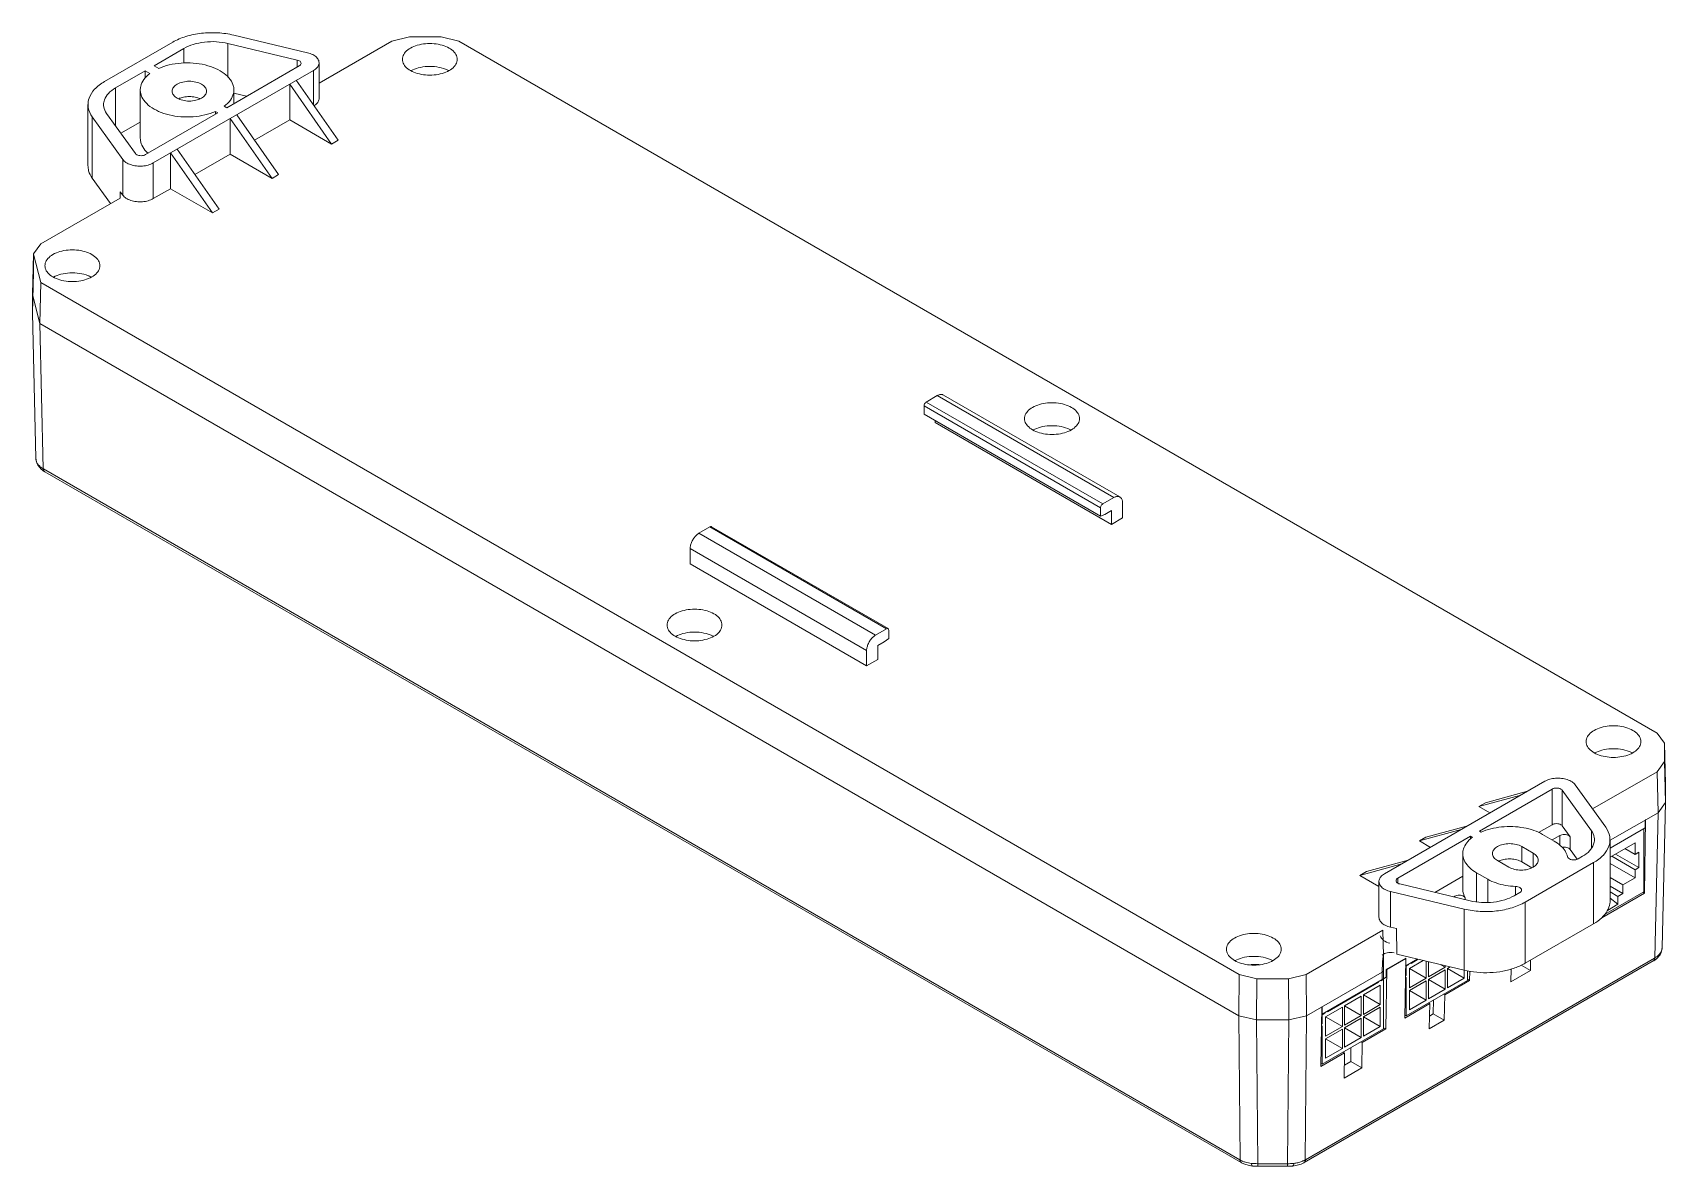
# Model space of a CAD drawing. Header units: millimetres. Extents: x -297 to 694, y -237 to 210.
# Drawn here: x 405.5 to 667.2, y -237.4 to -55.8 of the extents above; entities that cross this region are included whole.
import ezdxf

# ---------------------------------------------------------------- set-up
doc = ezdxf.new("R2010")
doc.units = ezdxf.units.MM
doc.layers.get('0').update_dxf_attribs({"lineweight": 20})

msp = doc.modelspace()

# ---------------------------------------------------------------- linework, layer by layer
at = {"linetype": 'Continuous'}
for p, q in [((427.96, -57.3), (417.02, -63.61)), ((436.81, -62.9), (436.81, -57.5)), ((436.81, -57.5), (447.92, -60.16)), ((449.56, -58.99), (437.77, -56.17)), ((451.42, -63.87), (463.1, -57.13)), ((463.1, -57.13), (465.92, -56.45)), ((465.92, -56.45), (470.98, -56.45)), ((470.98, -56.45), (473.81, -57.13)), ((473.81, -57.13), (665.84, -168)), ((424.97, -61.07), (429.73, -58.32)), ((429.73, -60.65), (429.73, -58.32)), ((447.92, -61.29), (447.92, -60.16)), ((418.79, -64.63), (423.55, -61.88)), ((423.55, -63.08), (423.55, -61.88)), ((423.55, -61.88), (424.31, -62.32)), ((424.85, -76.65), (450.54, -61.82)), ((425.72, -61.5), (424.97, -61.07)), ((448.24, -61.1), (436.63, -67.8)), ((450.54, -61.82), (450.54, -67.37)), ((451.42, -60.59), (451.42, -66.31)), ((418.79, -70.69), (418.79, -64.63)), ((422.77, -72.7), (422.77, -64.95)), ((437.77, -67.15), (437.77, -64.95)), ((446.71, -69.74), (446.71, -64.03)), ((446.71, -64.03), (453.43, -73.62)), ((447.77, -63.41), (454.49, -73.01)), ((414.38, -67.29), (414.38, -77.09)), ((436.63, -67.8), (436.23, -67.57)), ((439.8, -65.97), (437.77, -65.49)), ((415.07, -79.07), (415.07, -69.28)), ((415.07, -69.28), (419.96, -76.09)), ((421.98, -75.13), (417.38, -68.72)), ((422.77, -70.09), (419.65, -71.89)), ((435.22, -68.62), (423.61, -75.32)), ((434.82, -68.85), (434.82, -68.39)), ((434.82, -68.39), (435.22, -68.62)), ((437.16, -75.25), (437.16, -69.54)), ((437.16, -69.54), (443.88, -79.13)), ((438.22, -68.93), (444.94, -78.52)), ((441.07, -73), (446.71, -69.74)), ((446.71, -69.74), (453.43, -73.62)), ((454.49, -73.01), (453.43, -73.62)), ((427.62, -80.77), (427.62, -75.05)), ((427.62, -75.05), (434.33, -84.64)), ((428.68, -74.44), (435.4, -84.03)), ((431.53, -78.51), (437.16, -75.25)), ((437.16, -75.25), (443.88, -79.13)), ((419.96, -76.09), (419.96, -81.8)), ((424.85, -76.65), (424.85, -82.36)), ((415.07, -79.07), (418, -83.16)), ((424.85, -82.36), (427.62, -80.77)), ((427.62, -80.77), (434.33, -84.64)), ((444.94, -78.52), (443.88, -79.13)), ((406.83, -89.61), (419.55, -82.27)), ((419.55, -82.27), (419.56, -81.25)), ((419.56, -81.25), (419.96, -81.8)), ((435.4, -84.03), (434.33, -84.64)), ((405.52, -97.75), (405.66, -91.22)), ((406.83, -89.61), (405.66, -91.22)), ((405.66, -94.17), (405.66, -91.25)), ((406.83, -95.8), (405.66, -91.25)), ((405.52, -97.75), (405.6, -94.16)), ((405.52, -100.73), (405.66, -94.17)), ((406.69, -102.36), (406.83, -95.8)), ((598.86, -206.66), (406.83, -95.8)), ((405.52, -100.73), (405.52, -97.75)), ((406.69, -102.36), (405.52, -97.75)), ((405.52, -100.73), (406.02, -123.96)), ((407.19, -125.64), (406.69, -102.36)), ((598.8, -213.28), (406.69, -102.36)), ((550.48, -113.93), (548.71, -114.95)), ((576.99, -131.28), (548.71, -114.95)), ((578.76, -130.26), (550.48, -113.93)), ((579.76, -130.16), (551.48, -113.84)), ((548.36, -115.57), (548.36, -116.89)), ((576.64, -131.9), (548.36, -115.57)), ((576.64, -133.22), (548.36, -116.89)), ((550.12, -117.91), (550.12, -118.22)), ((550.12, -118.22), (578.41, -134.55)), ((406.02, -123.96), (406.11, -124.53)), ((406.11, -124.53), (406.19, -124.76)), ((406.15, -124.54), (406.19, -124.76)), ((406.19, -124.76), (406.35, -125.08)), ((406.35, -125.08), (406.91, -125.73)), ((406.91, -125.73), (407.39, -126.07)), ((407.25, -125.67), (598.95, -236.35)), ((407.39, -126.07), (407.46, -126.11)), ((407.46, -126.11), (599.16, -236.79)), ((578.76, -130.26), (576.99, -131.28)), ((576.64, -131.9), (576.64, -133.22)), ((576.64, -133.22), (577.35, -132.96)), ((577.35, -132.96), (578.41, -132.35)), ((578.41, -132.35), (578.41, -134.55)), ((580.18, -133.53), (580.18, -131.08)), ((514.06, -134.96), (512.29, -135.98)), ((540.58, -152.31), (512.29, -135.98)), ((542.35, -151.29), (514.06, -134.96)), ((542.6, -151.26), (514.31, -134.93)), ((578.41, -134.55), (580.18, -133.53)), ((510.88, -138.43), (510.88, -140.88)), ((539.16, -154.76), (510.88, -138.43)), ((510.88, -140.88), (539.16, -157.21)), ((542.35, -151.29), (540.58, -152.31)), ((542.7, -152.82), (542.7, -151.49)), ((540.93, -153.98), (541.99, -153.37)), ((540.93, -156.19), (540.93, -153.98)), ((541.99, -153.37), (542.7, -152.82)), ((539.16, -154.76), (539.16, -157.21)), ((539.16, -157.21), (540.93, -156.19)), ((665.84, -168), (667.01, -169.6)), ((667.15, -176.13), (667.01, -169.6)), ((667.01, -169.63), (667.01, -172.55)), ((667.01, -172.55), (665.84, -174.18)), ((667.15, -179.11), (667.01, -172.55)), ((665.84, -174.18), (655.5, -180.15)), ((665.98, -180.75), (665.84, -174.18)), ((647.82, -175.72), (622.13, -190.55)), ((637.35, -183.69), (649, -176.96)), ((638.34, -179.15), (645.05, -177.31)), ((649, -182.68), (649, -176.96)), ((650.63, -177.15), (655.29, -183.64)), ((650.63, -182.86), (650.63, -177.15)), ((657.6, -183.09), (652.71, -176.28)), ((667.15, -176.1), (667.15, -176.13)), ((667.15, -176.13), (667.15, -179.11)), ((637.27, -179.76), (643.99, -177.93)), ((638.34, -179.15), (637.27, -179.76)), ((637.27, -179.76), (639.04, -180.78)), ((665.98, -180.75), (667.15, -179.11)), ((666.65, -202.34), (667.15, -179.11)), ((628.79, -184.66), (635.51, -182.83)), ((646.83, -183.93), (649, -182.68)), ((650.63, -182.86), (651.88, -184.6)), ((665.98, -180.75), (658.33, -185.16)), ((663.97, -181.91), (663.79, -193.64)), ((663.9, -183.17), (663.9, -181.95)), ((663.97, -181.91), (663.93, -181.89)), ((665.48, -204.02), (665.98, -180.75)), ((624.29, -191.23), (635.94, -184.5)), ((627.73, -185.27), (634.45, -183.44)), ((628.79, -184.66), (627.73, -185.27)), ((627.73, -185.27), (629.5, -186.3)), ((635.94, -184.5), (636.23, -184.67)), ((635.94, -184.95), (635.94, -184.5)), ((637.64, -183.85), (637.35, -183.69)), ((649.33, -185.29), (647.49, -184.23)), ((650.25, -184.41), (649.02, -185.12)), ((650.25, -184.41), (650.25, -185.95)), ((651.88, -184.6), (651.88, -186.64)), ((655.29, -186.4), (655.29, -183.64)), ((663.9, -183.17), (658.29, -186.41)), ((658.29, -185.08), (658.29, -194.87)), ((662.31, -185.56), (658.29, -187.88)), ((662.31, -187.44), (662.31, -185.56)), ((663.69, -193.42), (663.69, -183.29)), ((619.24, -190.17), (625.96, -188.34)), ((634.69, -193.01), (634.69, -187.3)), ((644.13, -186.17), (645.97, -187.23)), ((644.13, -188.62), (644.13, -186.17)), ((645.97, -187.23), (645.97, -189.48)), ((653, -188.2), (651.88, -186.64)), ((653.88, -187.73), (653.17, -188.14)), ((658.56, -187.72), (662.31, -189.89)), ((662.91, -189.54), (659.16, -187.38)), ((660.68, -186.5), (662.31, -187.44)), ((662.91, -187.09), (662.31, -187.44)), ((662.91, -189.54), (662.91, -187.09)), ((618.18, -190.79), (624.9, -188.95)), ((619.24, -190.17), (618.18, -190.79)), ((618.18, -190.79), (621.25, -192.56)), ((630.23, -193.51), (634.69, -190.94)), ((636.89, -190.36), (638.72, -191.42)), ((636.89, -195.01), (636.89, -190.36)), ((642.08, -189.48), (640.24, -188.42)), ((644.13, -188.62), (645.76, -189.56)), ((644.71, -195.07), (655.65, -188.75)), ((655.65, -198.55), (655.65, -188.75)), ((662.31, -191.19), (658.29, -188.87)), ((662.31, -189.89), (662.91, -189.54)), ((662.31, -191.19), (662.31, -189.89)), ((621.25, -191.77), (621.25, -197.49)), ((623.11, -193.37), (634.9, -196.19)), ((623.11, -193.37), (623.11, -199.09)), ((624.29, -192.05), (624.29, -191.23)), ((635.86, -194.86), (624.61, -192.17)), ((638.72, -195.1), (638.72, -191.42)), ((643.83, -193.54), (642.94, -194.05)), ((643.16, -193.92), (643.16, -192.55)), ((657.38, -197.06), (663.69, -193.42)), ((660.36, -192.32), (658.29, -191.12)), ((660.36, -193.71), (658.29, -192.51)), ((659.55, -194.17), (658.29, -193.45)), ((660.36, -192.32), (662.31, -191.19)), ((660.36, -193.71), (660.36, -192.32)), ((663.79, -193.64), (663.54, -193.5)), ((633.4, -194.13), (633.23, -194.23)), ((633.4, -194.13), (633.4, -194.27)), ((634.9, -205.99), (634.9, -196.19)), ((635.06, -194.36), (635.06, -194.67)), ((644.71, -204.86), (644.71, -195.07)), ((656.96, -197.58), (663.79, -193.64)), ((659.55, -195.42), (657.88, -196.39)), ((658.29, -194.44), (659.55, -195.42)), ((659.55, -194.17), (660.36, -193.71)), ((659.55, -194.17), (659.55, -195.42)), ((655.65, -198.55), (644.71, -204.86)), ((621.87, -199.56), (609.57, -206.66)), ((621.87, -199.56), (621.96, -203.66)), ((623.11, -199.09), (624.05, -199.31)), ((624.05, -199.31), (624.14, -203.42)), ((609.48, -236.35), (665.42, -204.05)), ((621.96, -206.13), (621.96, -203.67)), ((622.39, -205.87), (625.57, -204.03)), ((624.14, -203.42), (634.9, -205.99)), ((625.57, -205.26), (625.57, -204.03)), ((665.74, -204.14), (666.3, -203.5)), ((666.3, -203.5), (666.48, -203.14)), ((666.52, -202.92), (666.48, -203.14)), ((666.48, -203.14), (666.55, -202.95)), ((666.55, -202.95), (666.65, -202.34)), ((598.8, -213.28), (598.86, -206.66)), ((598.86, -206.66), (601.69, -207.34)), ((606.75, -207.34), (609.57, -206.66)), ((609.27, -236.79), (665.22, -204.49)), ((609.63, -213.28), (609.57, -206.66)), ((621.77, -206.27), (609.63, -213.28)), ((621.77, -207.49), (621.77, -206.27)), ((621.96, -207.34), (621.96, -206.13)), ((622.5, -205.85), (622.35, -215.4)), ((622.39, -207.09), (622.39, -205.87)), ((622.5, -205.85), (622.42, -205.81)), ((625.54, -204.09), (622.5, -205.85)), ((625.54, -204.09), (625.39, -213.65)), ((625.54, -204.09), (625.5, -204.07)), ((625.52, -205.23), (625.57, -205.26)), ((625.52, -205.31), (625.61, -205.36)), ((625.57, -205.26), (627.4, -204.2)), ((625.61, -205.36), (626, -205.14)), ((625.61, -206.83), (625.61, -205.36)), ((626, -205.14), (625.89, -205.07)), ((626, -205.14), (626, -205.01)), ((626.14, -205.71), (628.36, -204.43)), ((628.83, -207.26), (626.14, -205.71)), ((626.14, -208.81), (626.14, -205.71)), ((626.42, -204.89), (627.56, -204.23)), ((626.42, -204.77), (626.42, -204.89)), ((628.83, -204.54), (628.83, -207.26)), ((629.18, -207.05), (629.18, -204.62)), ((631.87, -205.5), (629.18, -207.05)), ((629.18, -207.46), (631.87, -205.91)), ((631.87, -205.5), (631.16, -205.1)), ((631.87, -205.27), (631.87, -205.5)), ((631.87, -205.91), (631.87, -209.01)), ((632.22, -205.71), (632.66, -205.45)), ((634.91, -207.26), (632.22, -205.71)), ((632.22, -208.81), (632.22, -205.71)), ((634.91, -205.99), (634.91, -207.26)), ((635.44, -206.08), (635.44, -207.61)), ((635.81, -206.14), (635.79, -207.64)), ((642.4, -207.84), (642.43, -205.78)), ((642.4, -207.84), (645.52, -206.03)), ((645.52, -206.03), (644.03, -205.17)), ((645.52, -206.03), (645.55, -204.38)), ((665.21, -204.5), (665.28, -204.46)), ((665.28, -204.46), (665.74, -204.14)), ((601.63, -213.95), (601.69, -207.34)), ((606.75, -207.34), (601.69, -207.34)), ((606.8, -213.95), (606.75, -207.34)), ((621.77, -207.49), (612.17, -213.04)), ((612.99, -212.65), (621.19, -207.91)), ((618.78, -209.95), (621.47, -208.4)), ((621.19, -207.91), (621.12, -207.87)), ((621.19, -207.91), (621.19, -207.83)), ((621.47, -208.4), (621.47, -211.5)), ((621.61, -207.67), (622, -207.44)), ((621.61, -207.59), (621.61, -207.67)), ((621.93, -207.4), (622, -207.44)), ((622.39, -207.09), (621.96, -207.34)), ((622, -207.44), (622, -215.36)), ((625.49, -206.9), (625.61, -206.83)), ((625.61, -207.16), (625.49, -207.22)), ((625.61, -206.83), (625.5, -206.77)), ((625.61, -213.28), (625.61, -207.16)), ((635.44, -207.61), (625.61, -213.28)), ((628.83, -207.26), (626.14, -208.81)), ((626.14, -209.22), (628.83, -207.67)), ((628.83, -210.77), (626.14, -209.22)), ((626.14, -212.32), (626.14, -209.22)), ((628.83, -207.67), (628.83, -210.77)), ((631.87, -209.01), (629.18, -207.46)), ((629.18, -210.57), (629.18, -207.46)), ((631.87, -209.01), (629.18, -210.57)), ((631.79, -209.95), (635.79, -207.64)), ((634.91, -207.26), (632.22, -208.81)), ((635.79, -207.64), (635.44, -207.44)), ((612.1, -211.85), (611.96, -221.4)), ((612.17, -213.04), (612.17, -211.81)), ((612.7, -213.46), (615.39, -211.91)), ((615.39, -211.91), (615.39, -215.02)), ((615.74, -211.71), (618.43, -210.16)), ((618.43, -213.26), (615.74, -211.71)), ((615.74, -214.81), (615.74, -211.71)), ((618.43, -210.16), (618.43, -213.26)), ((621.47, -211.5), (618.78, -209.95)), ((618.78, -213.06), (618.78, -209.95)), ((621.47, -211.5), (618.78, -213.06)), ((618.78, -213.46), (621.47, -211.91)), ((621.47, -211.91), (621.47, -215.02)), ((625.39, -213.65), (629.39, -211.34)), ((628.83, -210.77), (626.14, -212.32)), ((629.18, -211.22), (629.39, -211.34)), ((629.33, -215.38), (629.39, -211.34)), ((629.96, -212.98), (629.99, -210.75)), ((631.58, -209.83), (631.79, -209.95)), ((631.73, -214), (631.79, -209.95)), ((599.01, -236.38), (598.8, -213.28)), ((601.63, -213.95), (598.8, -213.28)), ((601.84, -236.99), (601.63, -213.95)), ((606.8, -213.95), (601.63, -213.95)), ((606.6, -236.99), (606.8, -213.95)), ((606.8, -213.95), (609.63, -213.28)), ((609.42, -236.38), (609.63, -213.28)), ((612.17, -214.59), (612.06, -214.52)), ((612.08, -212.98), (612.17, -213.04)), ((612.08, -213.07), (612.17, -213.12)), ((612.17, -213.12), (612.56, -212.89)), ((612.17, -214.59), (612.17, -213.12)), ((612.56, -212.89), (612.49, -212.85)), ((612.56, -212.89), (612.56, -212.81)), ((615.39, -215.02), (612.7, -213.46)), ((612.7, -216.57), (612.7, -213.46)), ((612.99, -212.57), (612.99, -212.65)), ((618.43, -213.26), (615.74, -214.81)), ((615.74, -215.22), (618.43, -213.67)), ((618.43, -213.67), (618.43, -216.77)), ((621.47, -215.02), (618.78, -213.46)), ((618.78, -216.57), (618.78, -213.46)), ((625.4, -213.16), (625.61, -213.28)), ((629.33, -215.38), (631.73, -214)), ((629.36, -213.33), (629.96, -212.98)), ((631.73, -214), (629.96, -212.98)), ((612.17, -214.91), (612.05, -214.98)), ((612.06, -214.65), (612.17, -214.59)), ((612.17, -221.04), (612.17, -214.91)), ((622, -215.36), (612.17, -221.04)), ((615.39, -215.02), (612.7, -216.57)), ((612.7, -216.97), (615.39, -215.42)), ((615.39, -218.53), (612.7, -216.97)), ((612.7, -220.08), (612.7, -216.97)), ((615.39, -215.42), (615.39, -218.53)), ((618.43, -216.77), (615.74, -215.22)), ((615.74, -218.32), (615.74, -215.22)), ((618.43, -216.77), (615.74, -218.32)), ((618.57, -217.58), (622.35, -215.4)), ((621.47, -215.02), (618.78, -216.57)), ((622.35, -215.4), (622, -215.2)), ((611.96, -221.4), (615.74, -219.22)), ((615.39, -218.53), (612.7, -220.08)), ((615.53, -219.1), (615.74, -219.22)), ((615.68, -223.26), (615.74, -219.22)), ((616.74, -220.61), (616.77, -218.38)), ((618.36, -217.46), (618.57, -217.58)), ((618.51, -221.63), (618.57, -217.58)), ((611.96, -220.92), (612.17, -221.04)), ((615.68, -223.26), (618.51, -221.63)), ((615.71, -221.21), (616.74, -220.61)), ((618.51, -221.63), (616.74, -220.61)), ((599.16, -236.79), (599.23, -236.83)), ((600.48, -237.29), (601, -237.36)), ((607.44, -237.36), (607.92, -237.29)), ((609.21, -236.83), (609.27, -236.79))]:
    msp.add_line(p, q, dxfattribs=at)
for points in [[(599.23, -236.83), (599.62, -237.02), (600.48, -237.29)], [(601, -237.36), (601.13, -237.37), (601.69, -237.39), (601.83, -237.39)], [(601.83, -237.39), (603.24, -237.4), (605.15, -237.4), (606.61, -237.39)], [(606.61, -237.39), (606.71, -237.39), (607.27, -237.37), (607.44, -237.36)], [(607.92, -237.29), (608.78, -237.04), (609.21, -236.83)]]:
    msp.add_lwpolyline(points, dxfattribs=at)
for centre, radius, start, end in [((430.99, -69.29), 3.22, 65.5827, 68.0316), ((427.36, -71.26), 5.09, 227.6294, 228.8957), ((407.64, -123.89), 1.62, 192.1449, 194.8204), ((410.29, -120.4), 6.09, 239.3849, 240.0016), ((407.61, -125.84), 0.316, 236.0962, 240.4459), ((639.68, -189.23), 5.72, 127.1177, 128.0026), ((641.8, -191.38), 3.16, 111.9514, 115.3044), ((662.36, -198.75), 6.12, 300.0005, 300.6138), ((664.9, -202.25), 1.75, 330.7589, 337.3046), ((665.02, -202.27), 1.63, 344.4113, 347.8501), ((665.06, -204.22), 0.316, 299.5545, 303.9038), ((601.96, -231.15), 6, 239.9992, 240.6205), ((600.97, -232.93), 3.97, 240.4059, 244.7309), ((599.38, -236.55), 0.324, 236.6261, 240.9345), ((601.04, -232.79), 4.13, 244.7096, 245.7764), ((601.14, -232.55), 4.39, 245.8373, 252.8614), ((601.9, -225.7), 11.28, 264.5201, 269.6922), ((604.22, -20.33), 216.67, 269.371, 270.6295), ((606.53, -225.66), 11.33, 270.3188, 275.4694), ((607.34, -232.65), 4.27, 291.2318, 294.0613), ((607.39, -232.77), 4.15, 294.0702, 295.1096), ((607.46, -232.93), 3.97, 295.0848, 299.5921), ((609.05, -236.55), 0.324, 299.0576, 303.3716), ((606.5, -231.18), 5.97, 299.3782, 300.0029)]:
    msp.add_arc(centre, radius, start, end, dxfattribs=at)
for centre, start_param, end_param in [((623.29, -200.38), 3.534229, 4.712389), ((623.37, -204.48), 1.570796, 2.748957)]:
    msp.add_ellipse(centre, major_axis=(1.85, -0.44), ratio=0.690949, start_param=start_param, end_param=end_param, dxfattribs=at)
for points, knots in [([(437.77, -56.17), (436.93, -55.97), (435.19, -55.73), (432.59, -55.8), (430.14, -56.29), (428.63, -56.91), (427.96, -57.3)], [0, 0, 0, 0, 1313.437769, 2652.436046, 3940.814229, 5111.691276, 5111.691276, 5111.691276, 5111.691276]), ([(429.73, -58.32), (430.21, -58.04), (431.3, -57.59), (433.07, -57.23), (434.95, -57.18), (436.21, -57.36), (436.81, -57.5)], [0, 0, 0, 0, 1173.604049, 2464.982897, 3807.099735, 5123.596533, 5123.596533, 5123.596533, 5123.596533]), ([(473.56, -60.05), (473.56, -59.91), (473.5, -59.49), (473.08, -58.81), (472.24, -58.18), (471.13, -57.73), (469.84, -57.5), (468.48, -57.5), (467.19, -57.73), (466.4, -58.05), (466.05, -58.25)], [0, 0, 0, 0, 476.047027, 1506.386293, 2734.106848, 4168.752584, 5751.124777, 7386.404, 8968.773435, 10403.414251, 10403.414251, 10403.414251, 10403.414251]), ([(447.92, -60.16), (448.03, -60.19), (448.23, -60.26), (448.47, -60.44), (448.53, -60.61), (448.53, -60.69)], [0, 0, 0, 0, 1655.581587, 3019.578586, 4132.199383, 4132.199383, 4132.199383, 4132.199383]), ([(451.42, -60.59), (451.41, -60.48), (451.36, -60.15), (451.01, -59.66), (450.37, -59.24), (449.85, -59.06), (449.56, -58.99)], [0, 0, 0, 0, 702.090648, 1992.631988, 3544.543027, 5349.798262, 5349.798262, 5349.798262, 5349.798262]), ([(466.05, -58.25), (465.75, -58.42), (465.23, -58.81), (464.82, -59.49), (464.76, -59.91), (464.76, -60.05)], [0, 0, 0, 0, 1916.2493, 3524.423101, 4267.409788, 4267.409788, 4267.409788, 4267.409788]), ([(464.76, -60.05), (464.76, -60.18), (464.82, -60.61), (465.23, -61.29), (466.08, -61.91), (467.19, -62.36), (468.48, -62.6), (469.84, -62.6), (471.13, -62.36), (471.92, -62.04), (472.27, -61.84)], [0, 0, 0, 0, 473.358674, 1497.879365, 2718.666684, 4145.210628, 5718.646781, 7344.691186, 8918.124598, 10344.663649, 10344.663649, 10344.663649, 10344.663649]), ([(472.27, -61.84), (472.57, -61.67), (473.09, -61.29), (473.5, -60.61), (473.56, -60.18), (473.56, -60.05)], [0, 0, 0, 0, 1951.691329, 3589.60914, 4346.337753, 4346.337753, 4346.337753, 4346.337753]), ([(424.31, -62.32), (423.94, -62.6), (423.31, -63.2), (422.83, -64.17), (422.77, -64.76), (422.77, -64.95)], [0, 0, 0, 0, 1725.005634, 3225.314377, 3924.865721, 3924.865721, 3924.865721, 3924.865721]), ([(437.77, -64.95), (437.77, -64.75), (437.7, -64.16), (437.22, -63.19), (436.2, -62.22), (434.8, -61.44), (433.12, -60.89), (431.25, -60.6), (429.32, -60.6), (427.45, -60.88), (426.26, -61.26), (425.72, -61.5)], [0, 0, 0, 0, 437.841456, 1355.321799, 2410.377435, 3628.390074, 4990.105291, 6448.325203, 7940.747997, 9400.106759, 10764.123679, 10764.123679, 10764.123679, 10764.123679]), ([(448.53, -60.69), (448.53, -60.77), (448.47, -60.94), (448.32, -61.05), (448.24, -61.1)], [0, 0, 0, 0, 1350.476983, 3006.097805, 3006.097805, 3006.097805, 3006.097805]), ([(450.54, -61.82), (450.75, -61.69), (451.11, -61.42), (451.39, -60.95), (451.42, -60.67), (451.42, -60.59)], [0, 0, 0, 0, 1939.437955, 3557.611625, 4159.336111, 4159.336111, 4159.336111, 4159.336111]), ([(471.68, -61.64), (471.24, -61.46), (470.27, -61.21), (468.78, -61.14), (467.37, -61.35), (466.51, -61.67), (466.14, -61.87)], [0, 0, 0, 0, 1397.487753, 2882.653918, 4337.966662, 5550.823406, 5550.823406, 5550.823406, 5550.823406]), ([(417.02, -63.61), (416.44, -63.95), (415.44, -64.68), (414.54, -66.03), (414.39, -66.95), (414.39, -67.29)], [0, 0, 0, 0, 1633.236416, 3016.820376, 3860.140412, 3860.140412, 3860.140412, 3860.140412]), ([(416.89, -67.29), (416.89, -67.04), (417, -66.38), (417.65, -65.41), (418.37, -64.87), (418.79, -64.63)], [0, 0, 0, 0, 849.929693, 2244.357716, 3890.394887, 3890.394887, 3890.394887, 3890.394887]), ([(422.77, -64.95), (422.77, -65.14), (422.84, -65.73), (423.32, -66.7), (424.34, -67.68), (425.74, -68.46), (427.42, -69), (429.29, -69.29), (431.22, -69.29), (433.09, -69.01), (434.27, -68.63), (434.82, -68.39)], [0, 0, 0, 0, 434.085204, 1340.884367, 2383.604233, 3587.144872, 4932.335332, 6372.473962, 7846.027219, 9286.744942, 10633.023547, 10633.023547, 10633.023547, 10633.023547]), ([(427.87, -65.15), (427.87, -64.94), (428.06, -64.46), (428.45, -64.16), (428.68, -64.03)], [0, 0, 0, 0, 1299.860372, 2893.427625, 2893.427625, 2893.427625, 2893.427625]), ([(432.57, -66.27), (432.29, -66.43), (431.65, -66.66), (430.62, -66.78), (429.59, -66.66), (428.71, -66.34), (428.06, -65.84), (427.87, -65.36), (427.87, -65.15)], [0, 0, 0, 0, 1296.359356, 2732.421253, 4168.484715, 5464.848257, 6532.893465, 7404.104554, 7404.104554, 7404.104554, 7404.104554]), ([(428.68, -64.03), (428.95, -63.87), (429.6, -63.64), (430.62, -63.52), (431.65, -63.64), (432.54, -63.96), (433.18, -64.46), (433.37, -64.94), (433.37, -65.15)], [0, 0, 0, 0, 1294.601238, 2728.715553, 4162.831431, 5457.436849, 6524.033578, 7394.063133, 7394.063133, 7394.063133, 7394.063133]), ([(433.37, -65.15), (433.37, -65.36), (433.18, -65.84), (432.79, -66.14), (432.57, -66.27)], [0, 0, 0, 0, 1315.200429, 2927.573866, 2927.573866, 2927.573866, 2927.573866]), ([(436.23, -67.57), (436.6, -67.29), (437.23, -66.69), (437.7, -65.72), (437.77, -65.13), (437.77, -64.95)], [0, 0, 0, 0, 1783.233726, 3334.666842, 4060.368934, 4060.368934, 4060.368934, 4060.368934]), ([(414.39, -67.29), (414.39, -67.46), (414.44, -68.17), (414.76, -68.84), (415.07, -69.28)], [0, 0, 0, 0, 677.208538, 2821.154232, 2821.154232, 2821.154232, 2821.154232]), ([(417.38, -68.72), (417.15, -68.41), (416.92, -67.92), (416.89, -67.41), (416.89, -67.29)], [0, 0, 0, 0, 2154.962402, 2835.65079, 2835.65079, 2835.65079, 2835.65079]), ([(428.93, -66.35), (429.1, -66.27), (429.57, -66.11), (430.39, -65.99), (431.32, -66.03), (431.92, -66.19), (432.2, -66.3)], [0, 0, 0, 0, 873.107765, 2311.443102, 3779.283597, 5160.46852, 5160.46852, 5160.46852, 5160.46852]), ([(451.42, -66.31), (451.42, -66.38), (451.39, -66.66), (451.13, -67.11), (450.8, -67.37), (450.62, -67.48)], [0, 0, 0, 0, 643.214071, 2372.962649, 4186.011245, 4186.011245, 4186.011245, 4186.011245]), ([(423.93, -75.02), (423.63, -74.74), (423.12, -74.15), (422.8, -73.29), (422.77, -72.82), (422.77, -72.7)], [0, 0, 0, 0, 1836.985457, 3468.631017, 3974.228904, 3974.228904, 3974.228904, 3974.228904]), ([(423.61, -75.32), (423.51, -75.38), (423.28, -75.46), (422.9, -75.51), (422.53, -75.46), (422.21, -75.35), (422.03, -75.21), (421.98, -75.13)], [0, 0, 0, 0, 1235.34069, 2603.808227, 3972.277256, 5207.621934, 6225.395053, 6225.395053, 6225.395053, 6225.395053]), ([(415.07, -79.07), (414.81, -78.72), (414.48, -78.07), (414.39, -77.36), (414.38, -77.08)], [0, 0, 0, 0, 1756.711827, 2859.180776, 2859.180776, 2859.180776, 2859.180776]), ([(419.96, -76.09), (420.09, -76.28), (420.49, -76.62), (421.25, -76.96), (422.15, -77.15), (423.11, -77.17), (424.03, -77.02), (424.6, -76.79), (424.85, -76.65)], [0, 0, 0, 0, 987.078323, 2158.83066, 3470.793967, 4840.147523, 6170.955435, 7375.955299, 7375.955299, 7375.955299, 7375.955299]), ([(424.85, -82.36), (424.6, -82.51), (424.03, -82.73), (423.11, -82.89), (422.15, -82.87), (421.25, -82.68), (420.49, -82.34), (420.09, -81.99), (419.96, -81.8)], [0, 0, 0, 0, 1216.136386, 2559.24353, 3941.252554, 5265.340932, 6447.922519, 7444.12335, 7444.12335, 7444.12335, 7444.12335]), ([(408.77, -91.32), (408.47, -91.49), (407.96, -91.88), (407.54, -92.56), (407.49, -92.98), (407.49, -93.11)], [0, 0, 0, 0, 1766.04437, 3248.161694, 3932.909475, 3932.909475, 3932.909475, 3932.909475]), ([(416.28, -93.11), (416.28, -92.98), (416.23, -92.56), (415.81, -91.88), (414.97, -91.25), (413.85, -90.8), (412.56, -90.56), (411.21, -90.56), (409.92, -90.8), (409.12, -91.12), (408.77, -91.32)], [0, 0, 0, 0, 441.256161, 1396.295314, 2534.290571, 3864.088331, 5330.816279, 6846.584662, 8313.310054, 9643.103254, 9643.103254, 9643.103254, 9643.103254]), ([(407.49, -93.11), (407.49, -93.25), (407.54, -93.67), (407.96, -94.35), (408.8, -94.98), (409.91, -95.43), (411.21, -95.67), (412.56, -95.67), (413.85, -95.43), (414.65, -95.11), (415, -94.91)], [0, 0, 0, 0, 438.79137, 1388.495815, 2520.134399, 3842.504106, 5301.039129, 6808.340654, 8266.873135, 9589.238307, 9589.238307, 9589.238307, 9589.238307]), ([(415, -94.91), (415.29, -94.74), (415.81, -94.35), (416.23, -93.67), (416.28, -93.25), (416.28, -93.11)], [0, 0, 0, 0, 1801.566772, 3313.49556, 4012.016429, 4012.016429, 4012.016429, 4012.016429]), ([(414.41, -94.71), (413.96, -94.53), (413, -94.28), (411.51, -94.21), (410.09, -94.42), (409.23, -94.74), (408.87, -94.94)], [0, 0, 0, 0, 1295.763708, 2672.823659, 4022.203239, 5146.77535, 5146.77535, 5146.77535, 5146.77535]), ([(548.36, -115.57), (548.36, -115.49), (548.39, -115.32), (548.52, -115.11), (548.64, -114.99), (548.71, -114.95)], [0, 0, 0, 0, 1696.957781, 3555.873094, 5252.815822, 5252.815822, 5252.815822, 5252.815822]), ([(550.48, -113.93), (550.61, -113.86), (550.88, -113.74), (551.24, -113.73), (551.42, -113.81), (551.48, -113.84)], [0, 0, 0, 0, 2364.830888, 4349.481745, 5266.351374, 5266.351374, 5266.351374, 5266.351374]), ([(573.26, -117.61), (573.26, -117.47), (573.21, -117.05), (572.79, -116.37), (571.95, -115.74), (570.83, -115.29), (569.54, -115.06), (568.18, -115.06), (566.89, -115.29), (566.1, -115.61), (565.75, -115.81)], [0, 0, 0, 0, 602.826329, 1907.562209, 3462.245323, 5278.961263, 7282.745689, 9353.527176, 11357.308111, 13174.01782, 13174.01782, 13174.01782, 13174.01782]), ([(565.75, -115.81), (565.45, -115.98), (564.94, -116.37), (564.52, -117.05), (564.46, -117.47), (564.46, -117.61)], [0, 0, 0, 0, 2422.477938, 4455.493972, 5394.760516, 5394.760516, 5394.760516, 5394.760516]), ([(564.46, -117.61), (564.46, -117.74), (564.52, -118.17), (564.94, -118.85), (565.78, -119.48), (566.89, -119.93), (568.18, -120.16), (569.54, -120.16), (570.83, -119.93), (571.62, -119.61), (571.97, -119.4)], [0, 0, 0, 0, 600.316633, 1899.620617, 3447.83125, 5256.98381, 7252.42605, 9314.586428, 11310.025191, 13119.171546, 13119.171546, 13119.171546, 13119.171546]), ([(571.97, -119.4), (572.27, -119.23), (572.79, -118.85), (573.21, -118.17), (573.26, -117.74), (573.26, -117.61)], [0, 0, 0, 0, 2457.998467, 4520.824392, 5473.863298, 5473.863298, 5473.863298, 5473.863298]), ([(571.39, -119.2), (570.94, -119.02), (569.98, -118.77), (568.49, -118.7), (567.07, -118.91), (566.21, -119.24), (565.84, -119.43)], [0, 0, 0, 0, 1770.485644, 3652.051596, 5495.796069, 7032.371578, 7032.371578, 7032.371578, 7032.371578]), ([(407.19, -125.64), (407.19, -125.72), (407.21, -125.89), (407.32, -126.03), (407.38, -126.07), (407.39, -126.07)], [0, 0, 0, 0, 2185.121882, 3978.744821, 4106.348744, 4106.348744, 4106.348744, 4106.348744]), ([(407.25, -125.67), (407.25, -125.76), (407.27, -125.92), (407.37, -126.06), (407.43, -126.1)], [0, 0, 0, 0, 1649.113204, 3009.961517, 3009.961517, 3009.961517, 3009.961517]), ([(579.76, -130.17), (579.71, -130.14), (579.53, -130.06), (579.17, -130.07), (578.9, -130.19), (578.76, -130.26)], [0, 0, 0, 0, 973.178943, 3079.716624, 5589.782995, 5589.782995, 5589.782995, 5589.782995]), ([(580.18, -131.08), (580.18, -130.92), (580.14, -130.63), (579.97, -130.31), (579.81, -130.2), (579.76, -130.17)], [0, 0, 0, 0, 2513.135937, 4622.245986, 5596.762763, 5596.762763, 5596.762763, 5596.762763]), ([(576.99, -131.28), (576.93, -131.32), (576.8, -131.44), (576.68, -131.65), (576.64, -131.82), (576.64, -131.9)], [0, 0, 0, 0, 1800.848849, 3773.588085, 5574.452909, 5574.452909, 5574.452909, 5574.452909]), ([(510.88, -138.43), (510.88, -138.25), (510.93, -137.86), (511.14, -137.3), (511.44, -136.77), (511.83, -136.31), (512.13, -136.07), (512.29, -135.98)], [0, 0, 0, 0, 1477.073537, 3106.236241, 4789.866397, 6419.020372, 7896.07833, 7896.07833, 7896.07833, 7896.07833]), ([(514.06, -134.96), (514.11, -134.93), (514.2, -134.89), (514.29, -134.92), (514.31, -134.94)], [0, 0, 0, 0, 2613.557841, 3700.514269, 3700.514269, 3700.514269, 3700.514269]), ([(508.48, -148.88), (508.18, -149.05), (507.66, -149.44), (507.24, -150.12), (507.19, -150.54), (507.19, -150.68)], [0, 0, 0, 0, 2278.99274, 4191.591698, 5075.224775, 5075.224775, 5075.224775, 5075.224775]), ([(515.98, -150.68), (515.98, -150.54), (515.93, -150.12), (515.51, -149.44), (514.67, -148.81), (513.56, -148.36), (512.26, -148.13), (510.91, -148.13), (509.62, -148.36), (508.82, -148.68), (508.48, -148.88)], [0, 0, 0, 0, 569.686363, 1802.695279, 3271.910751, 4988.753973, 6882.381719, 8839.323407, 10732.947854, 12449.785187, 12449.785187, 12449.785187, 12449.785187]), ([(507.19, -150.68), (507.19, -150.81), (507.24, -151.24), (507.66, -151.92), (508.5, -152.54), (509.62, -152.99), (510.91, -153.23), (512.26, -153.23), (513.55, -152.99), (514.35, -152.67), (514.7, -152.47)], [0, 0, 0, 0, 567.36961, 1795.364227, 3258.604814, 4968.46612, 6854.393016, 8803.376376, 10689.299987, 12399.155428, 12399.155428, 12399.155428, 12399.155428]), ([(514.7, -152.47), (515, -152.3), (515.51, -151.92), (515.93, -151.24), (515.98, -150.81), (515.98, -150.68)], [0, 0, 0, 0, 2314.476612, 4256.854699, 5154.245926, 5154.245926, 5154.245926, 5154.245926]), ([(542.59, -151.27), (542.57, -151.25), (542.49, -151.22), (542.4, -151.26), (542.35, -151.29)], [0, 0, 0, 0, 1157.541474, 3940.819182, 3940.819182, 3940.819182, 3940.819182]), ([(542.7, -151.49), (542.7, -151.43), (542.68, -151.34), (542.62, -151.28), (542.59, -151.27)], [0, 0, 0, 0, 2784.085265, 3942.064526, 3942.064526, 3942.064526, 3942.064526]), ([(514.11, -152.27), (513.67, -152.09), (512.7, -151.84), (511.21, -151.77), (509.8, -151.98), (508.93, -152.3), (508.57, -152.5)], [0, 0, 0, 0, 1673.545566, 3452.089418, 5194.882644, 6647.325446, 6647.325446, 6647.325446, 6647.325446]), ([(540.58, -152.31), (540.42, -152.4), (540.11, -152.64), (539.73, -153.1), (539.42, -153.63), (539.22, -154.19), (539.16, -154.58), (539.16, -154.76)], [0, 0, 0, 0, 1571.996501, 3305.865057, 5097.711274, 6831.58912, 8403.602202, 8403.602202, 8403.602202, 8403.602202]), ([(663.24, -169.35), (663.24, -169.22), (663.19, -168.79), (662.77, -168.11), (661.93, -167.49), (660.81, -167.04), (659.52, -166.8), (658.16, -166.8), (656.87, -167.04), (656.08, -167.36), (655.73, -167.56)], [0, 0, 0, 0, 718.213094, 2272.687988, 4124.952423, 6289.405291, 8676.733355, 11143.882362, 13531.206266, 15695.65171, 15695.65171, 15695.65171, 15695.65171]), ([(655.73, -167.56), (655.43, -167.73), (654.92, -168.11), (654.5, -168.79), (654.44, -169.22), (654.44, -169.35)], [0, 0, 0, 0, 2883.275668, 5303.006955, 6420.938446, 6420.938446, 6420.938446, 6420.938446]), ([(654.44, -169.35), (654.44, -169.49), (654.5, -169.91), (654.92, -170.59), (655.76, -171.22), (656.87, -171.67), (658.16, -171.9), (659.52, -171.9), (660.81, -171.67), (661.6, -171.35), (661.95, -171.15)], [0, 0, 0, 0, 715.814062, 2265.096578, 4111.173935, 6268.396928, 8647.750652, 11106.658696, 13486.008274, 15643.223868, 15643.223868, 15643.223868, 15643.223868]), ([(661.95, -171.15), (662.25, -170.98), (662.77, -170.59), (663.19, -169.91), (663.24, -169.49), (663.24, -169.35)], [0, 0, 0, 0, 2918.789668, 5368.325369, 6500.026691, 6500.026691, 6500.026691, 6500.026691]), ([(661.37, -170.95), (660.92, -170.77), (659.96, -170.52), (658.47, -170.45), (657.05, -170.66), (656.19, -170.98), (655.82, -171.18)], [0, 0, 0, 0, 2109.852795, 4352.077799, 6549.231694, 8380.338397, 8380.338397, 8380.338397, 8380.338397]), ([(652.71, -176.28), (652.58, -176.09), (652.18, -175.74), (651.42, -175.4), (650.52, -175.21), (649.56, -175.19), (648.64, -175.35), (648.07, -175.57), (647.82, -175.72)], [0, 0, 0, 0, 1601.139489, 3501.838647, 5629.973983, 7851.202028, 10009.905193, 11964.535156, 11964.535156, 11964.535156, 11964.535156]), ([(649, -176.96), (649.1, -176.9), (649.34, -176.82), (649.71, -176.78), (650.08, -176.82), (650.41, -176.93), (650.58, -177.07), (650.63, -177.15)], [0, 0, 0, 0, 1996.005872, 4207.111895, 6418.220329, 8414.232646, 10058.702984, 10058.702984, 10058.702984, 10058.702984]), ([(647.49, -184.23), (647.04, -183.97), (646.05, -183.54), (644.43, -183.12), (642.68, -182.93), (640.91, -182.99), (639.21, -183.28), (638.14, -183.63), (637.64, -183.85)], [0, 0, 0, 0, 1818.561824, 3793.39727, 5867.166903, 7962.969003, 10003.400549, 11917.298927, 11917.298927, 11917.298927, 11917.298927]), ([(650.63, -182.86), (650.58, -182.79), (650.41, -182.65), (650.08, -182.53), (649.71, -182.49), (649.34, -182.53), (649.1, -182.62), (649, -182.68)], [0, 0, 0, 0, 1652.923524, 3659.196082, 5881.670431, 8104.142357, 10110.408438, 10110.408438, 10110.408438, 10110.408438]), ([(658.28, -185.07), (658.28, -184.9), (658.23, -184.2), (657.91, -183.52), (657.6, -183.09)], [0, 0, 0, 0, 1148.284227, 4783.588402, 4783.588402, 4783.588402, 4783.588402]), ([(636.16, -184.72), (635.84, -184.97), (635.29, -185.51), (634.78, -186.42), (634.69, -187.05), (634.69, -187.3)], [0, 0, 0, 0, 2463.867253, 4782.000697, 6343.268427, 6343.268427, 6343.268427, 6343.268427]), ([(639.44, -187.3), (639.44, -187.08), (639.63, -186.6), (640.27, -186.1), (641.16, -185.78), (642.19, -185.67), (643.22, -185.78), (643.86, -186.01), (644.13, -186.17)], [0, 0, 0, 0, 1402.942592, 3122.883771, 5210.503685, 7523.096564, 9835.691962, 11923.318617, 11923.318617, 11923.318617, 11923.318617]), ([(651.47, -187.81), (651.4, -187.48), (651.11, -186.82), (650.35, -185.97), (649.7, -185.51), (649.33, -185.29)], [0, 0, 0, 0, 1916.850982, 4037.754531, 6480.973928, 6480.973928, 6480.973928, 6480.973928]), ([(650.25, -184.41), (650.35, -184.35), (650.58, -184.27), (650.95, -184.22), (651.33, -184.27), (651.65, -184.38), (651.82, -184.52), (651.88, -184.6)], [0, 0, 0, 0, 2011.649844, 4240.085716, 6468.524017, 8480.180356, 10137.539457, 10137.539457, 10137.539457, 10137.539457]), ([(655.78, -185.07), (655.78, -185.32), (655.67, -185.98), (655.02, -186.96), (654.3, -187.49), (653.88, -187.73)], [0, 0, 0, 0, 1423.572283, 3759.140859, 6516.13701, 6516.13701, 6516.13701, 6516.13701]), ([(655.29, -183.64), (655.52, -183.96), (655.75, -184.44), (655.78, -184.95), (655.78, -185.07)], [0, 0, 0, 0, 3623.243432, 4767.71803, 4767.71803, 4767.71803, 4767.71803]), ([(655.65, -188.75), (656.23, -188.42), (657.23, -187.68), (658.13, -186.33), (658.28, -185.42), (658.28, -185.07)], [0, 0, 0, 0, 2765.545893, 5108.357319, 6536.344253, 6536.344253, 6536.344253, 6536.344253]), ([(634.69, -187.3), (634.69, -187.39), (634.71, -187.84), (635, -188.67), (635.78, -189.62), (636.49, -190.13), (636.89, -190.36)], [0, 0, 0, 0, 606.256774, 2851.457282, 5366.150214, 8259.760231, 8259.760231, 8259.760231, 8259.760231]), ([(640.24, -188.42), (640.02, -188.29), (639.63, -187.99), (639.44, -187.51), (639.44, -187.3)], [0, 0, 0, 0, 2580.563033, 4685.54427, 4685.54427, 4685.54427, 4685.54427]), ([(640.61, -188.44), (640.89, -188.33), (641.49, -188.18), (642.42, -188.13), (643.33, -188.27), (643.89, -188.48), (644.13, -188.62)], [0, 0, 0, 0, 2060.078479, 4249.41055, 6394.738871, 8334.055602, 8334.055602, 8334.055602, 8334.055602]), ([(646.78, -188.36), (646.78, -188.57), (646.59, -189.05), (645.94, -189.55), (645.06, -189.87), (644.03, -189.98), (643, -189.87), (642.36, -189.64), (642.08, -189.48)], [0, 0, 0, 0, 1414.932585, 3149.572929, 5255.034307, 7587.39134, 9919.750915, 12025.219091, 12025.219091, 12025.219091, 12025.219091]), ([(645.97, -187.23), (646.2, -187.37), (646.59, -187.66), (646.78, -188.14), (646.78, -188.36)], [0, 0, 0, 0, 2602.776238, 4725.876924, 4725.876924, 4725.876924, 4725.876924]), ([(651.88, -186.64), (651.82, -186.56), (651.65, -186.42), (651.33, -186.31), (650.96, -186.27), (650.72, -186.29), (650.6, -186.32)], [0, 0, 0, 0, 1758.718527, 3893.402115, 6258.125441, 8423.849329, 8423.849329, 8423.849329, 8423.849329]), ([(653.17, -188.14), (653.05, -188.21), (652.78, -188.3), (652.36, -188.33), (651.95, -188.25), (651.62, -188.09), (651.49, -187.9), (651.47, -187.81)], [0, 0, 0, 0, 2121.556499, 4467.59934, 6740.755391, 8675.014948, 10187.209621, 10187.209621, 10187.209621, 10187.209621]), ([(622.13, -190.55), (621.92, -190.67), (621.56, -190.94), (621.28, -191.42), (621.25, -191.7), (621.25, -191.77)], [0, 0, 0, 0, 2918.408221, 5353.387557, 6258.844564, 6258.844564, 6258.844564, 6258.844564]), ([(621.25, -191.77), (621.26, -191.89), (621.31, -192.21), (621.66, -192.7), (622.3, -193.12), (622.82, -193.3), (623.11, -193.37)], [0, 0, 0, 0, 1069.158744, 3034.422859, 5397.706376, 8146.787884, 8146.787884, 8146.787884, 8146.787884]), ([(624, -191.64), (624, -191.56), (624.06, -191.39), (624.21, -191.28), (624.29, -191.23)], [0, 0, 0, 0, 2069.341553, 4606.256293, 4606.256293, 4606.256293, 4606.256293]), ([(624.61, -192.17), (624.5, -192.14), (624.3, -192.07), (624.06, -191.89), (624, -191.72), (624, -191.64)], [0, 0, 0, 0, 2519.588077, 4595.420886, 6288.690561, 6288.690561, 6288.690561, 6288.690561]), ([(634.69, -193.01), (634.69, -193.12), (634.72, -193.59), (634.88, -194.04), (635.06, -194.36)], [0, 0, 0, 0, 1072.074675, 4679.123539, 4679.123539, 4679.123539, 4679.123539]), ([(638.72, -191.42), (639.14, -191.66), (640.06, -192.06), (641.56, -192.43), (642.62, -192.54), (643.16, -192.55)], [0, 0, 0, 0, 1989.252568, 4151.965578, 6421.111327, 6421.111327, 6421.111327, 6421.111327]), ([(643.16, -192.55), (643.29, -192.55), (643.53, -192.59), (643.84, -192.71), (644.06, -192.89), (644.12, -193.05), (644.12, -193.13)], [0, 0, 0, 0, 2607.305531, 4942.979188, 6864.121531, 8387.742873, 8387.742873, 8387.742873, 8387.742873]), ([(644.12, -193.13), (644.12, -193.13), (644.12, -193.21), (644.05, -193.38), (643.91, -193.49), (643.83, -193.54)], [0, 0, 0, 0, 108.129756, 2966.621329, 6463.933228, 6463.933228, 6463.933228, 6463.933228]), ([(633.4, -194.13), (633.51, -194.07), (633.75, -193.98), (634.14, -193.95), (634.53, -194), (634.85, -194.13), (635.02, -194.28), (635.06, -194.36)], [0, 0, 0, 0, 2011.017322, 4238.489835, 6447.630611, 8410.126389, 9998.369308, 9998.369308, 9998.369308, 9998.369308]), ([(634.9, -196.19), (635.74, -196.39), (637.48, -196.64), (640.08, -196.57), (642.53, -196.07), (644.04, -195.45), (644.71, -195.07)], [0, 0, 0, 0, 2146.120445, 4334.006044, 6439.179829, 8352.360057, 8352.360057, 8352.360057, 8352.360057]), ([(642.94, -194.05), (642.46, -194.32), (641.37, -194.77), (639.6, -195.13), (637.72, -195.18), (636.46, -195), (635.86, -194.86)], [0, 0, 0, 0, 1912.994197, 4017.963283, 6205.63614, 8351.547904, 8351.547904, 8351.547904, 8351.547904]), ([(658.29, -194.87), (658.29, -195.01), (658.25, -195.57), (657.89, -196.57), (656.95, -197.68), (656.12, -198.28), (655.65, -198.55)], [0, 0, 0, 0, 739.803295, 3039.050106, 5614.850337, 8560.775527, 8560.775527, 8560.775527, 8560.775527]), ([(623.11, -199.09), (622.82, -199.02), (622.3, -198.84), (621.66, -198.42), (621.31, -197.93), (621.26, -197.6), (621.25, -197.49)], [0, 0, 0, 0, 2764.284512, 5140.637489, 7116.769931, 8191.84135, 8191.84135, 8191.84135, 8191.84135]), ([(598.1, -200.83), (597.8, -201), (597.29, -201.39), (596.87, -202.07), (596.82, -202.49), (596.82, -202.62)], [0, 0, 0, 0, 2743.11485, 5045.218982, 6108.805966, 6108.805966, 6108.805966, 6108.805966]), ([(605.61, -202.62), (605.61, -202.49), (605.56, -202.07), (605.14, -201.39), (604.3, -200.76), (603.18, -200.31), (601.89, -200.07), (600.54, -200.07), (599.24, -200.31), (598.45, -200.63), (598.1, -200.83)], [0, 0, 0, 0, 685.897023, 2170.428161, 3939.34977, 6006.412861, 8286.322856, 10642.462243, 12922.368265, 14989.424267, 14989.424267, 14989.424267, 14989.424267]), ([(596.82, -202.62), (596.82, -202.76), (596.87, -203.18), (597.29, -203.86), (598.13, -204.49), (599.24, -204.94), (600.54, -205.18), (601.89, -205.18), (603.18, -204.94), (603.98, -204.62), (604.32, -204.42)], [0, 0, 0, 0, 683.669282, 2163.378777, 3926.555065, 5986.904494, 8259.409517, 10607.896344, 12880.397408, 14940.73977, 14940.73977, 14940.73977, 14940.73977]), ([(603.74, -204.22), (603.29, -204.04), (602.33, -203.79), (600.84, -203.72), (599.42, -203.93), (598.56, -204.25), (598.19, -204.45)], [0, 0, 0, 0, 2015.28714, 4157.013438, 6255.688757, 8004.723476, 8004.723476, 8004.723476, 8004.723476]), ([(604.32, -204.42), (604.62, -204.25), (605.14, -203.86), (605.56, -203.18), (605.61, -202.76), (605.61, -202.62)], [0, 0, 0, 0, 2778.542894, 5110.379302, 6187.70279, 6187.70279, 6187.70279, 6187.70279]), ([(621.77, -206.27), (621.77, -206.17), (621.78, -205.97), (621.79, -205.68), (621.8, -205.42), (621.81, -205.17), (621.82, -204.95), (621.83, -204.73), (621.84, -204.53), (621.86, -204.34), (621.87, -204.16), (621.89, -203.98), (621.92, -203.82), (621.95, -203.71), (621.96, -203.66)], [0, 0, 0, 0, 2660.315646, 5117.171148, 7392.04979, 9504.794327, 11472.69145, 13314.884894, 15043.625015, 16685.062439, 18243.424184, 19748.007326, 21280.606156, 22615.625708, 22615.625708, 22615.625708, 22615.625708]), ([(665.42, -204.05), (665.42, -204.14), (665.4, -204.3), (665.3, -204.44), (665.24, -204.48)], [0, 0, 0, 0, 2690.863072, 4911.372995, 4911.372995, 4911.372995, 4911.372995]), ([(665.48, -204.02), (665.48, -204.11), (665.46, -204.27), (665.35, -204.41), (665.29, -204.45), (665.28, -204.46)], [0, 0, 0, 0, 3565.458383, 6492.193662, 6701.838108, 6701.838108, 6701.838108, 6701.838108]), ([(600.65, -205.12), (600.83, -205.08), (601.25, -205.03), (601.72, -205.05), (601.98, -205.09), (602.02, -205.1)], [0, 0, 0, 0, 2551.719855, 5649.717249, 6165.67717, 6165.67717, 6165.67717, 6165.67717]), ([(621.77, -206.27), (621.8, -206.26), (621.84, -206.23), (621.91, -206.18), (621.94, -206.15), (621.96, -206.13)], [0, 0, 0, 0, 2255.23616, 4373.362015, 6346.285006, 6346.285006, 6346.285006, 6346.285006]), ([(644.71, -204.86), (644.18, -205.17), (643.01, -205.69), (641.1, -206.19), (639.04, -206.42), (636.95, -206.37), (635.57, -206.15), (634.9, -205.99)], [0, 0, 0, 0, 1840.813103, 3845.749766, 5951.967685, 8084.331525, 10164.734903, 10164.734903, 10164.734903, 10164.734903]), ([(621.77, -207.49), (621.8, -207.48), (621.84, -207.45), (621.91, -207.4), (621.94, -207.36), (621.96, -207.34)], [0, 0, 0, 0, 2246.253518, 4363.438986, 6352.859691, 6352.859691, 6352.859691, 6352.859691]), ([(598.95, -236.35), (598.96, -236.44), (598.98, -236.6), (599.09, -236.75), (599.15, -236.79), (599.16, -236.79)], [0, 0, 0, 0, 3300.153445, 6023.440039, 6321.996391, 6321.996391, 6321.996391, 6321.996391]), ([(599.01, -236.38), (599.01, -236.47), (599.04, -236.64), (599.14, -236.78), (599.21, -236.82)], [0, 0, 0, 0, 2543.68264, 4650.542558, 4650.542558, 4650.542558, 4650.542558]), ([(600.82, -236.93), (600.83, -237.02), (600.86, -237.16), (600.91, -237.34), (600.98, -237.35), (601, -237.35)], [0, 0, 0, 0, 3635.210302, 5810.078674, 6340.725206, 6340.725206, 6340.725206, 6340.725206]), ([(601.84, -236.99), (601.84, -237.07), (601.8, -237.13), (601.87, -237.42), (601.83, -237.39)], [0, 0, 0, 0, 3020.605504, 4669.771188, 4669.771188, 4669.771188, 4669.771188]), ([(606.6, -236.99), (606.6, -237.07), (606.64, -237.13), (606.57, -237.42), (606.6, -237.39)], [0, 0, 0, 0, 3038.889682, 4698.385624, 4698.385624, 4698.385624, 4698.385624]), ([(607.61, -236.93), (607.6, -237.02), (607.58, -237.16), (607.52, -237.34), (607.45, -237.35), (607.44, -237.35)], [0, 0, 0, 0, 3666.756366, 5860.636167, 6395.933001, 6395.933001, 6395.933001, 6395.933001]), ([(607.61, -236.93), (607.84, -236.91), (608.27, -236.84), (608.69, -236.71), (608.88, -236.64)], [0, 0, 0, 0, 2403.832892, 4706.093615, 4706.093615, 4706.093615, 4706.093615]), ([(609.42, -236.38), (609.42, -236.47), (609.4, -236.64), (609.29, -236.78), (609.23, -236.82)], [0, 0, 0, 0, 2577.467399, 4712.248917, 4712.248917, 4712.248917, 4712.248917]), ([(609.48, -236.35), (609.48, -236.44), (609.46, -236.6), (609.35, -236.75), (609.28, -236.79), (609.27, -236.79)], [0, 0, 0, 0, 3345.057736, 6105.411649, 6408.019889, 6408.019889, 6408.019889, 6408.019889])]:
    msp.add_open_spline(points, degree=3, knots=knots, dxfattribs=at)
for points in [[(472.16, -61.86), (472, -61.78), (471.84, -61.71), (471.68, -61.64)], [(414.88, -94.93), (414.73, -94.85), (414.57, -94.77), (414.41, -94.71)], [(571.86, -119.42), (571.7, -119.34), (571.55, -119.27), (571.39, -119.2)], [(406.02, -123.96), (406.02, -124.05), (406.03, -124.14), (406.05, -124.23)], [(406.07, -124.3), (406.09, -124.39), (406.12, -124.47), (406.15, -124.54)], [(406.15, -124.54), (406.21, -124.69), (406.29, -124.83), (406.39, -124.95)], [(406.39, -124.95), (406.49, -125.09), (406.61, -125.21), (406.74, -125.32)], [(406.74, -125.32), (406.88, -125.44), (407.03, -125.54), (407.19, -125.64)], [(514.58, -152.49), (514.43, -152.41), (514.27, -152.33), (514.11, -152.27)], [(661.84, -171.17), (661.68, -171.08), (661.53, -171.01), (661.37, -170.95)], [(665.48, -204.02), (665.71, -203.88), (665.93, -203.72), (666.12, -203.52)], [(666.12, -203.52), (666.24, -203.4), (666.35, -203.26), (666.43, -203.11)], [(666.52, -202.92), (666.55, -202.85), (666.57, -202.78), (666.6, -202.71)], [(666.62, -202.61), (666.64, -202.52), (666.65, -202.43), (666.65, -202.34)], [(604.21, -204.44), (604.06, -204.36), (603.9, -204.28), (603.74, -204.22)], [(599.85, -236.74), (600.17, -236.84), (600.49, -236.9), (600.82, -236.93)]]:
    msp.add_open_spline(points, degree=3, dxfattribs=at)

doc.saveas('drawing.dxf')
